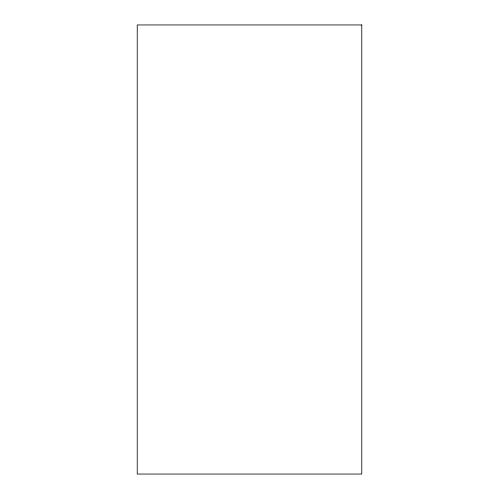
<?xml version="1.0" encoding="UTF-8"?>
<svg xmlns="http://www.w3.org/2000/svg" width="499" height="499" viewBox="0 0 499 499"><rect width="100%" height="100%" fill="white"/><g stroke="black" fill="none" stroke-linecap="round" stroke-linejoin="round"><path stroke-width="0.75" d="M361.775 24.95L137.225 24.95L137.225 474.05L361.775 474.05L361.775 24.95"/></g></svg>
